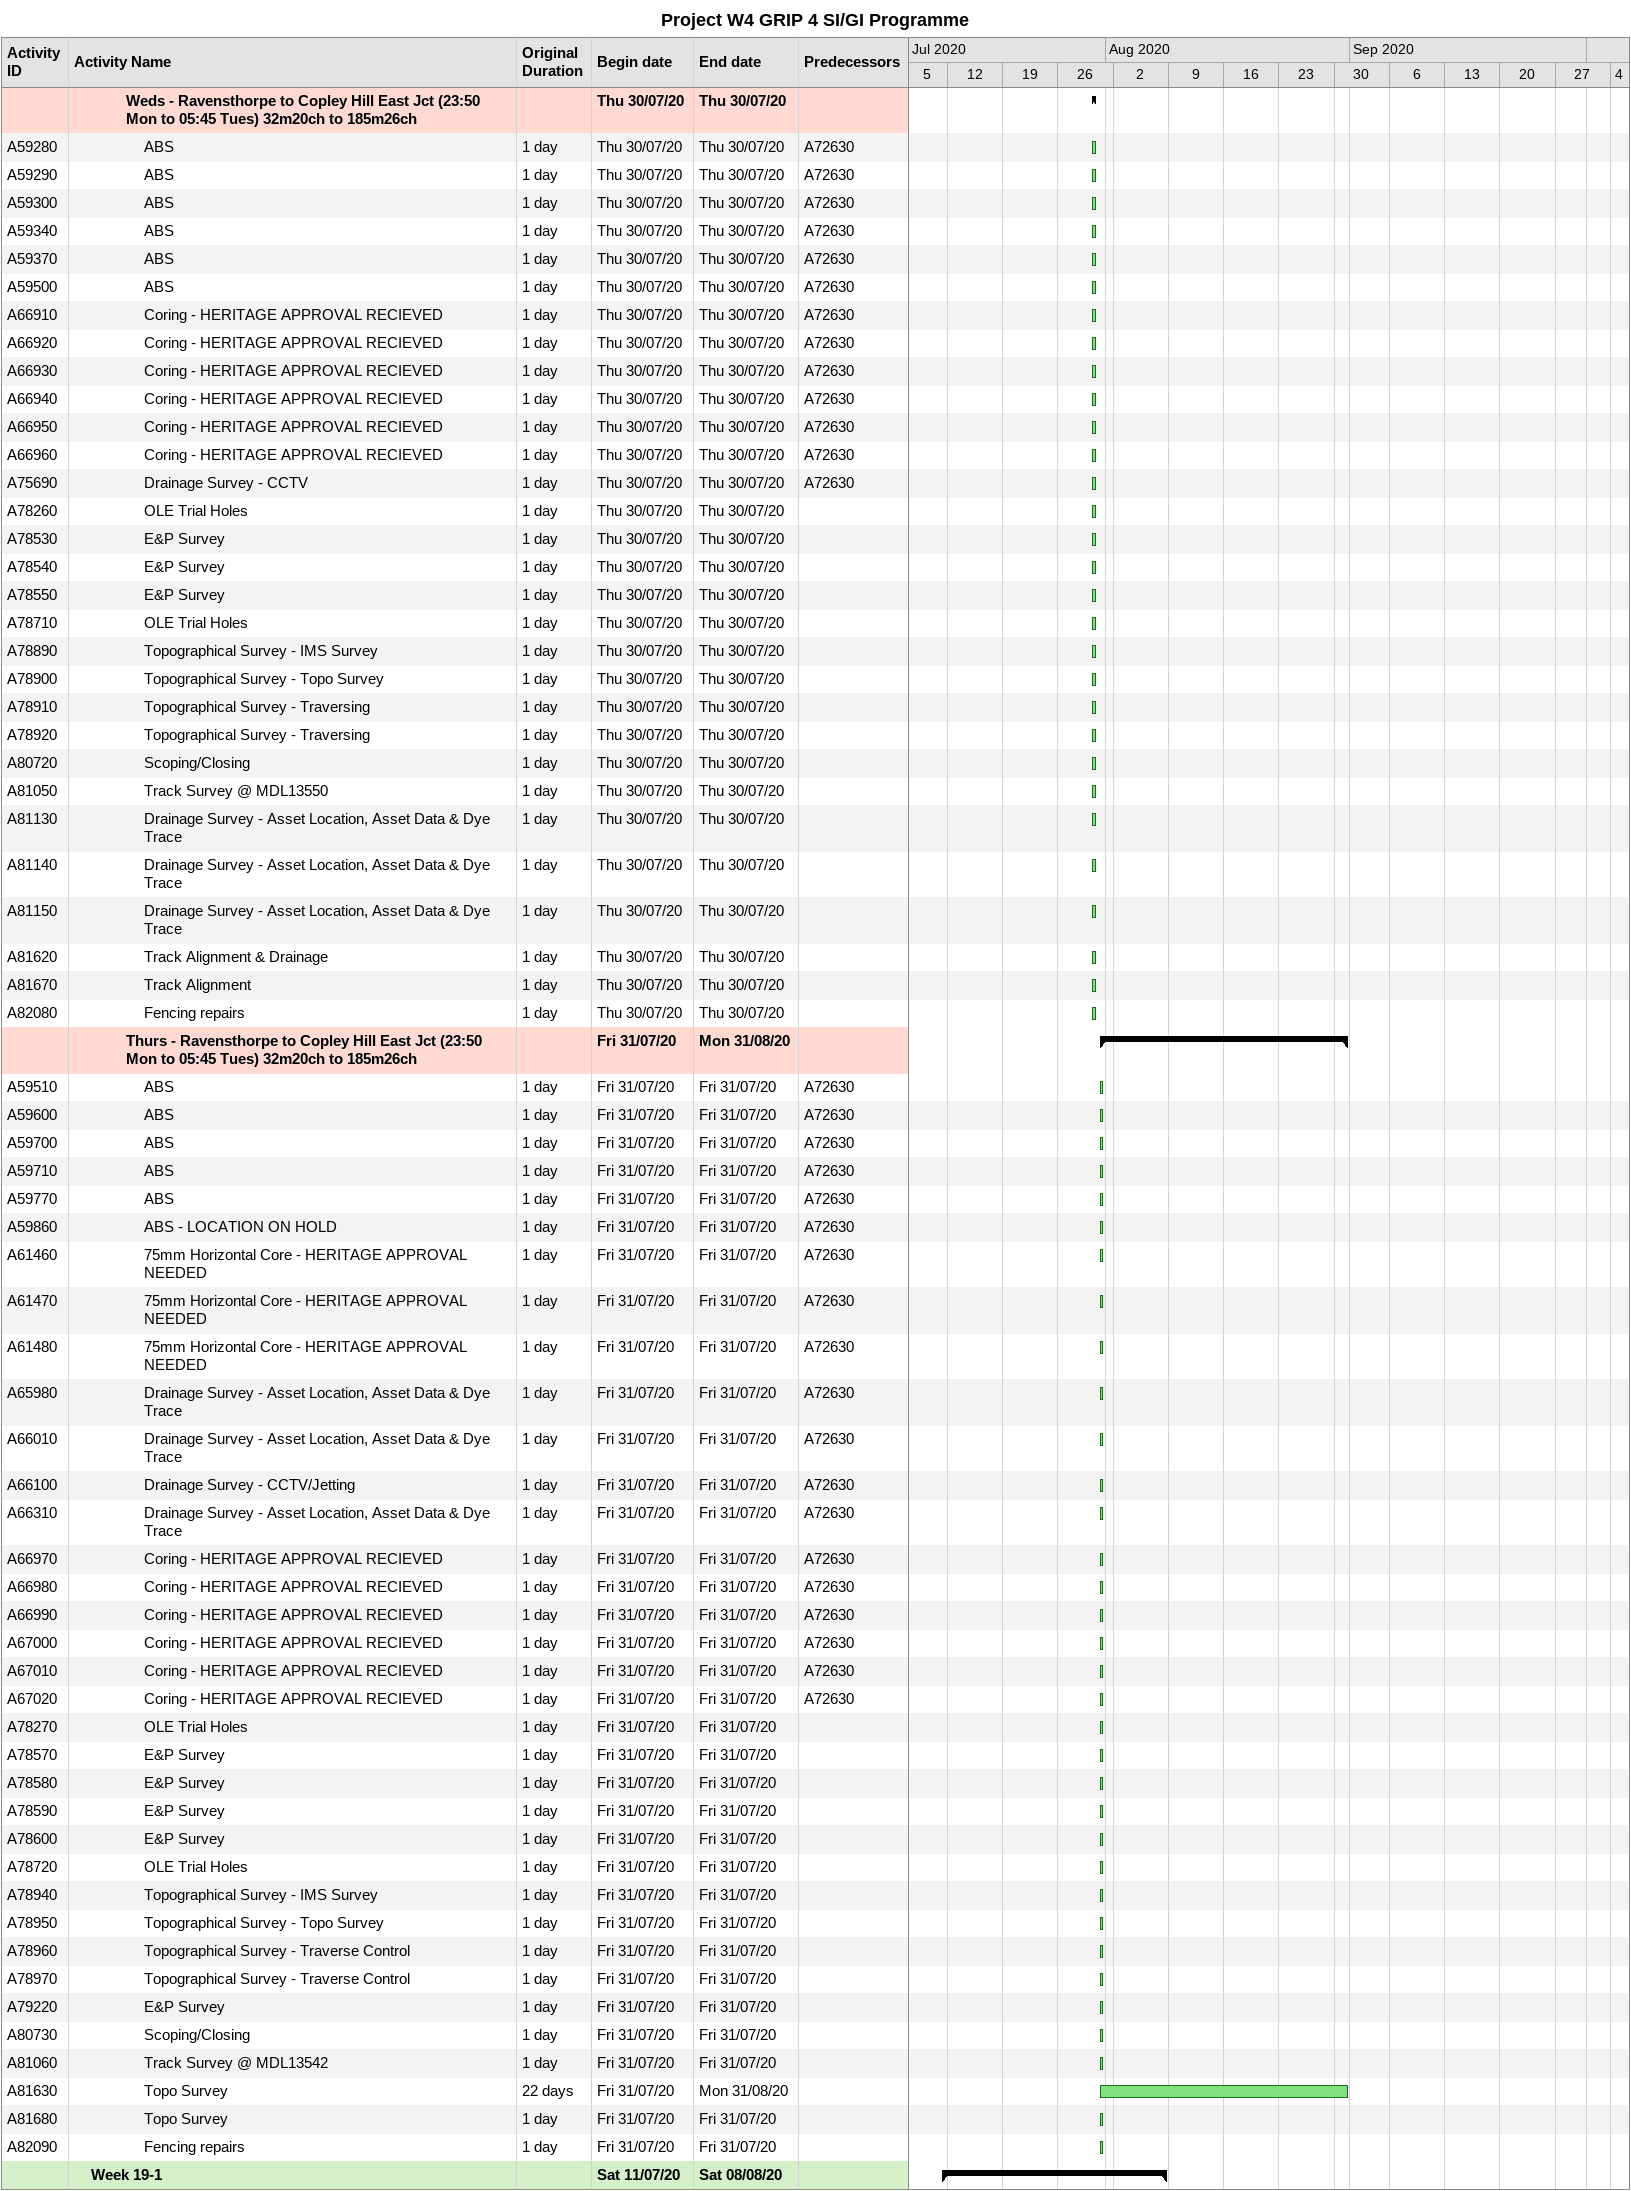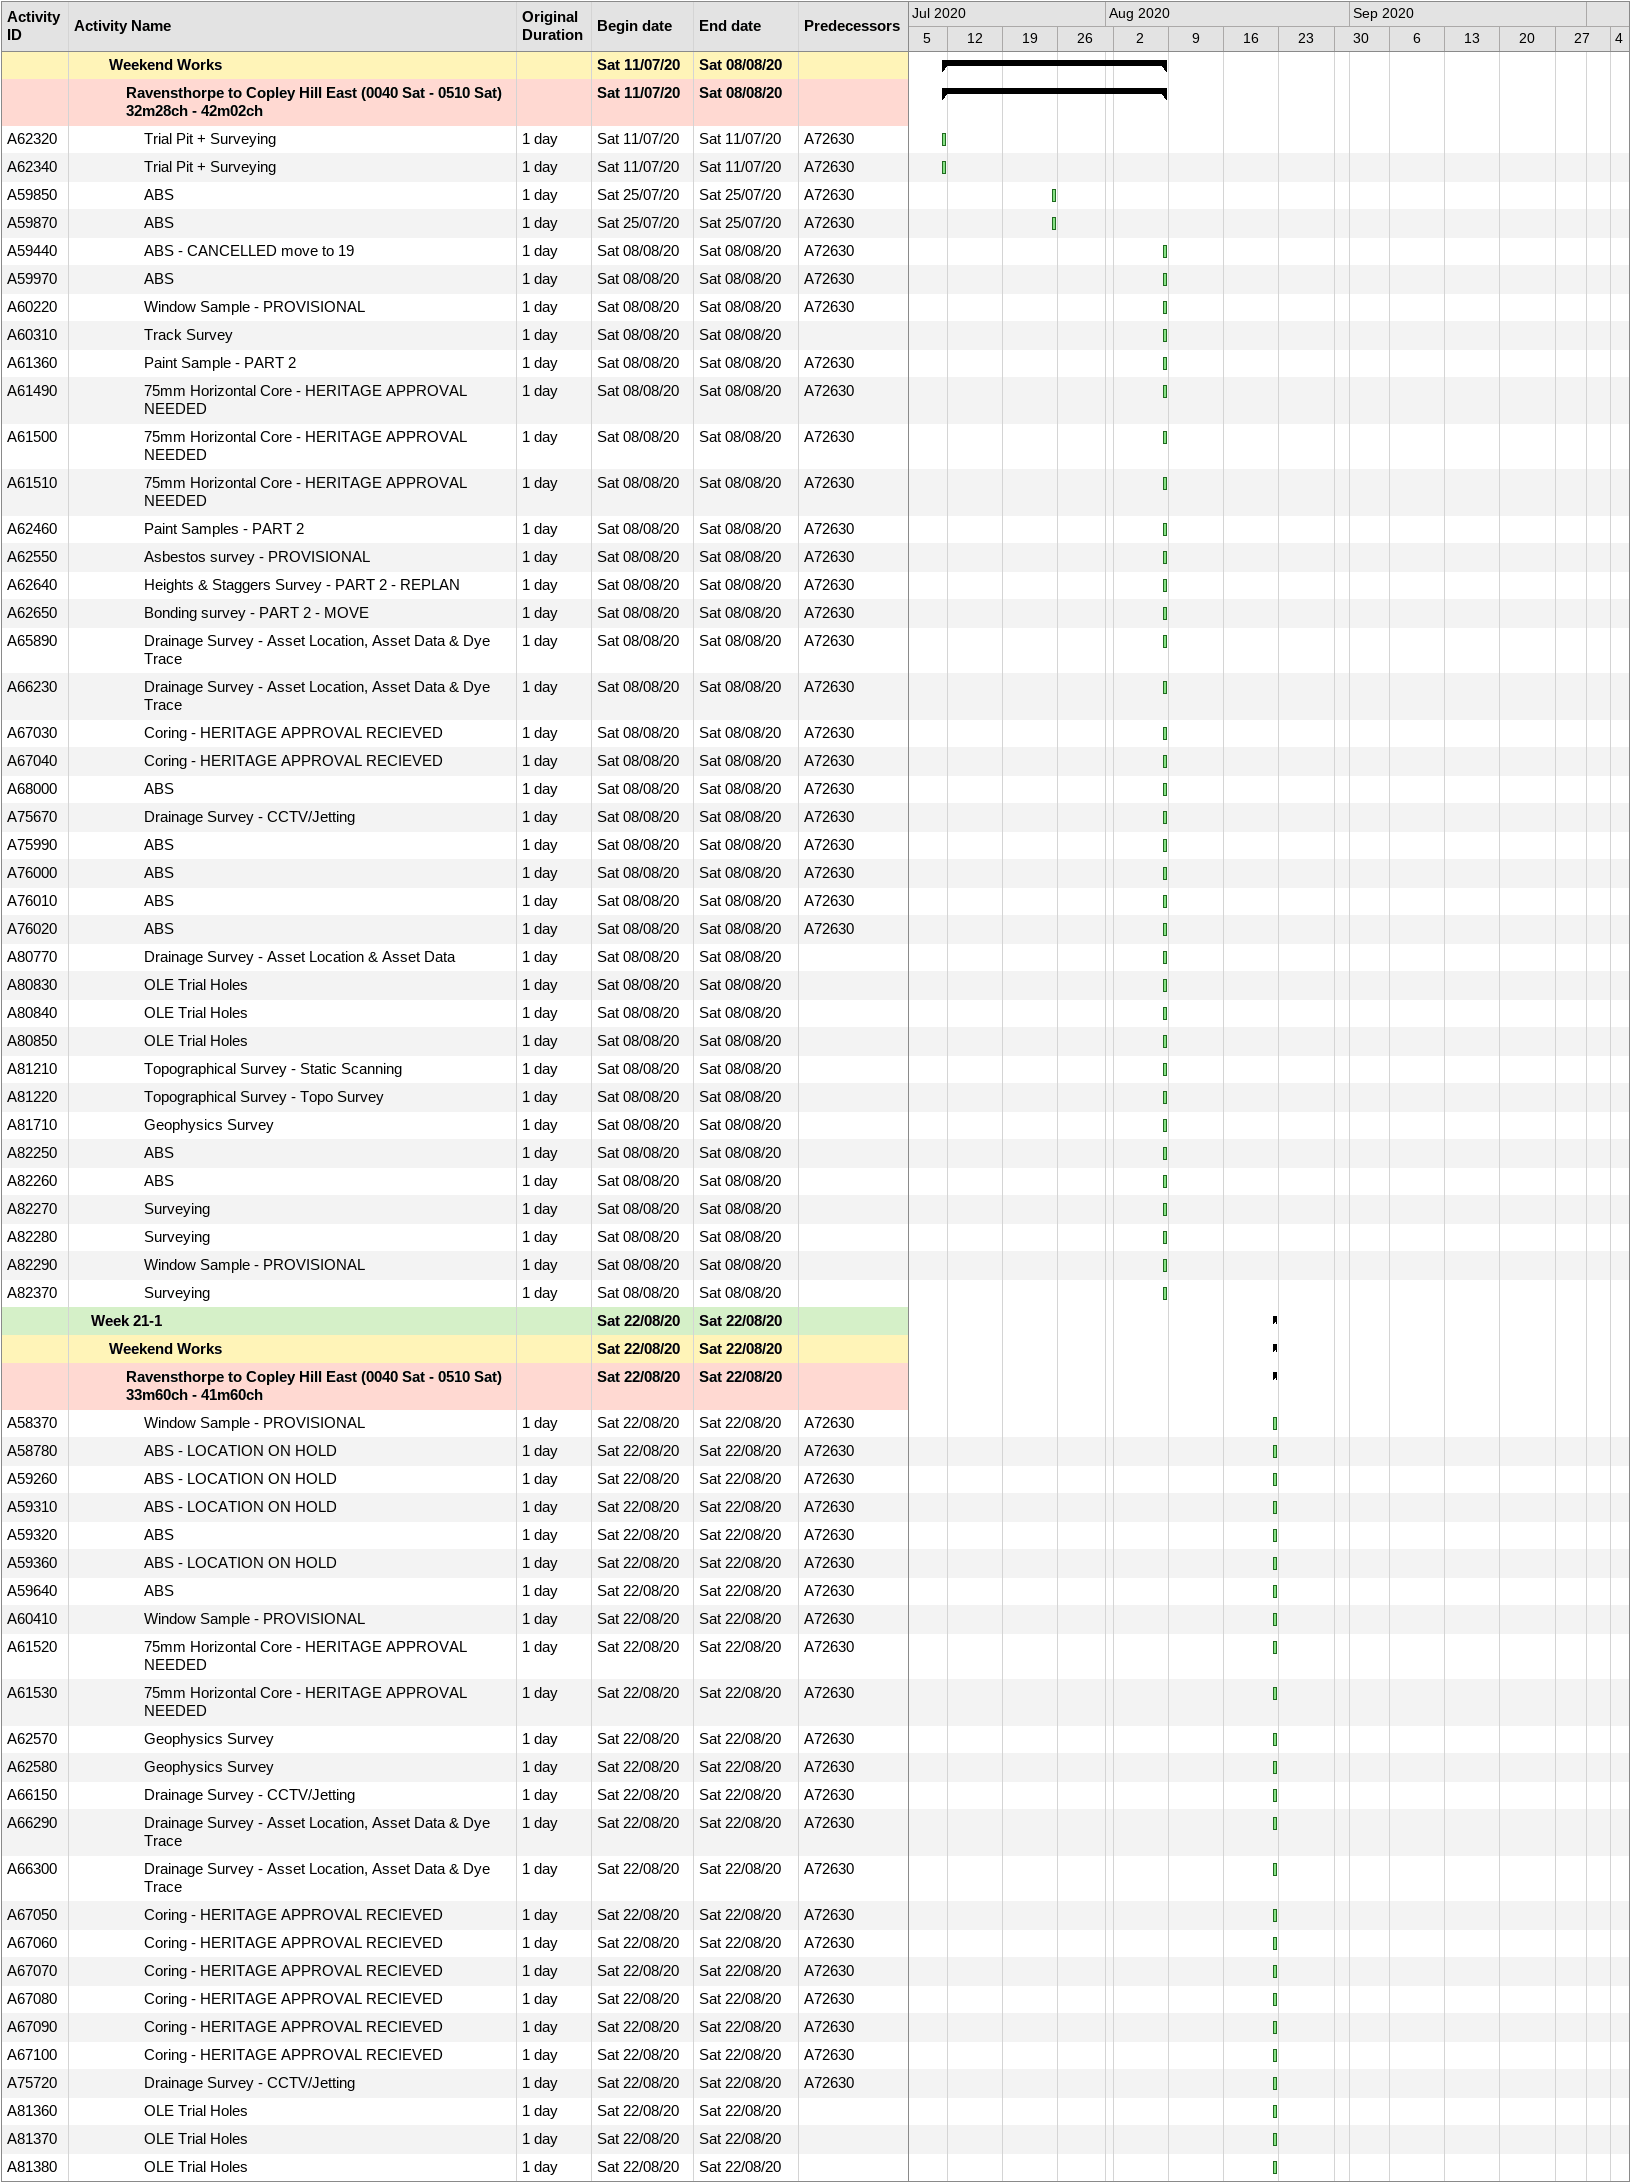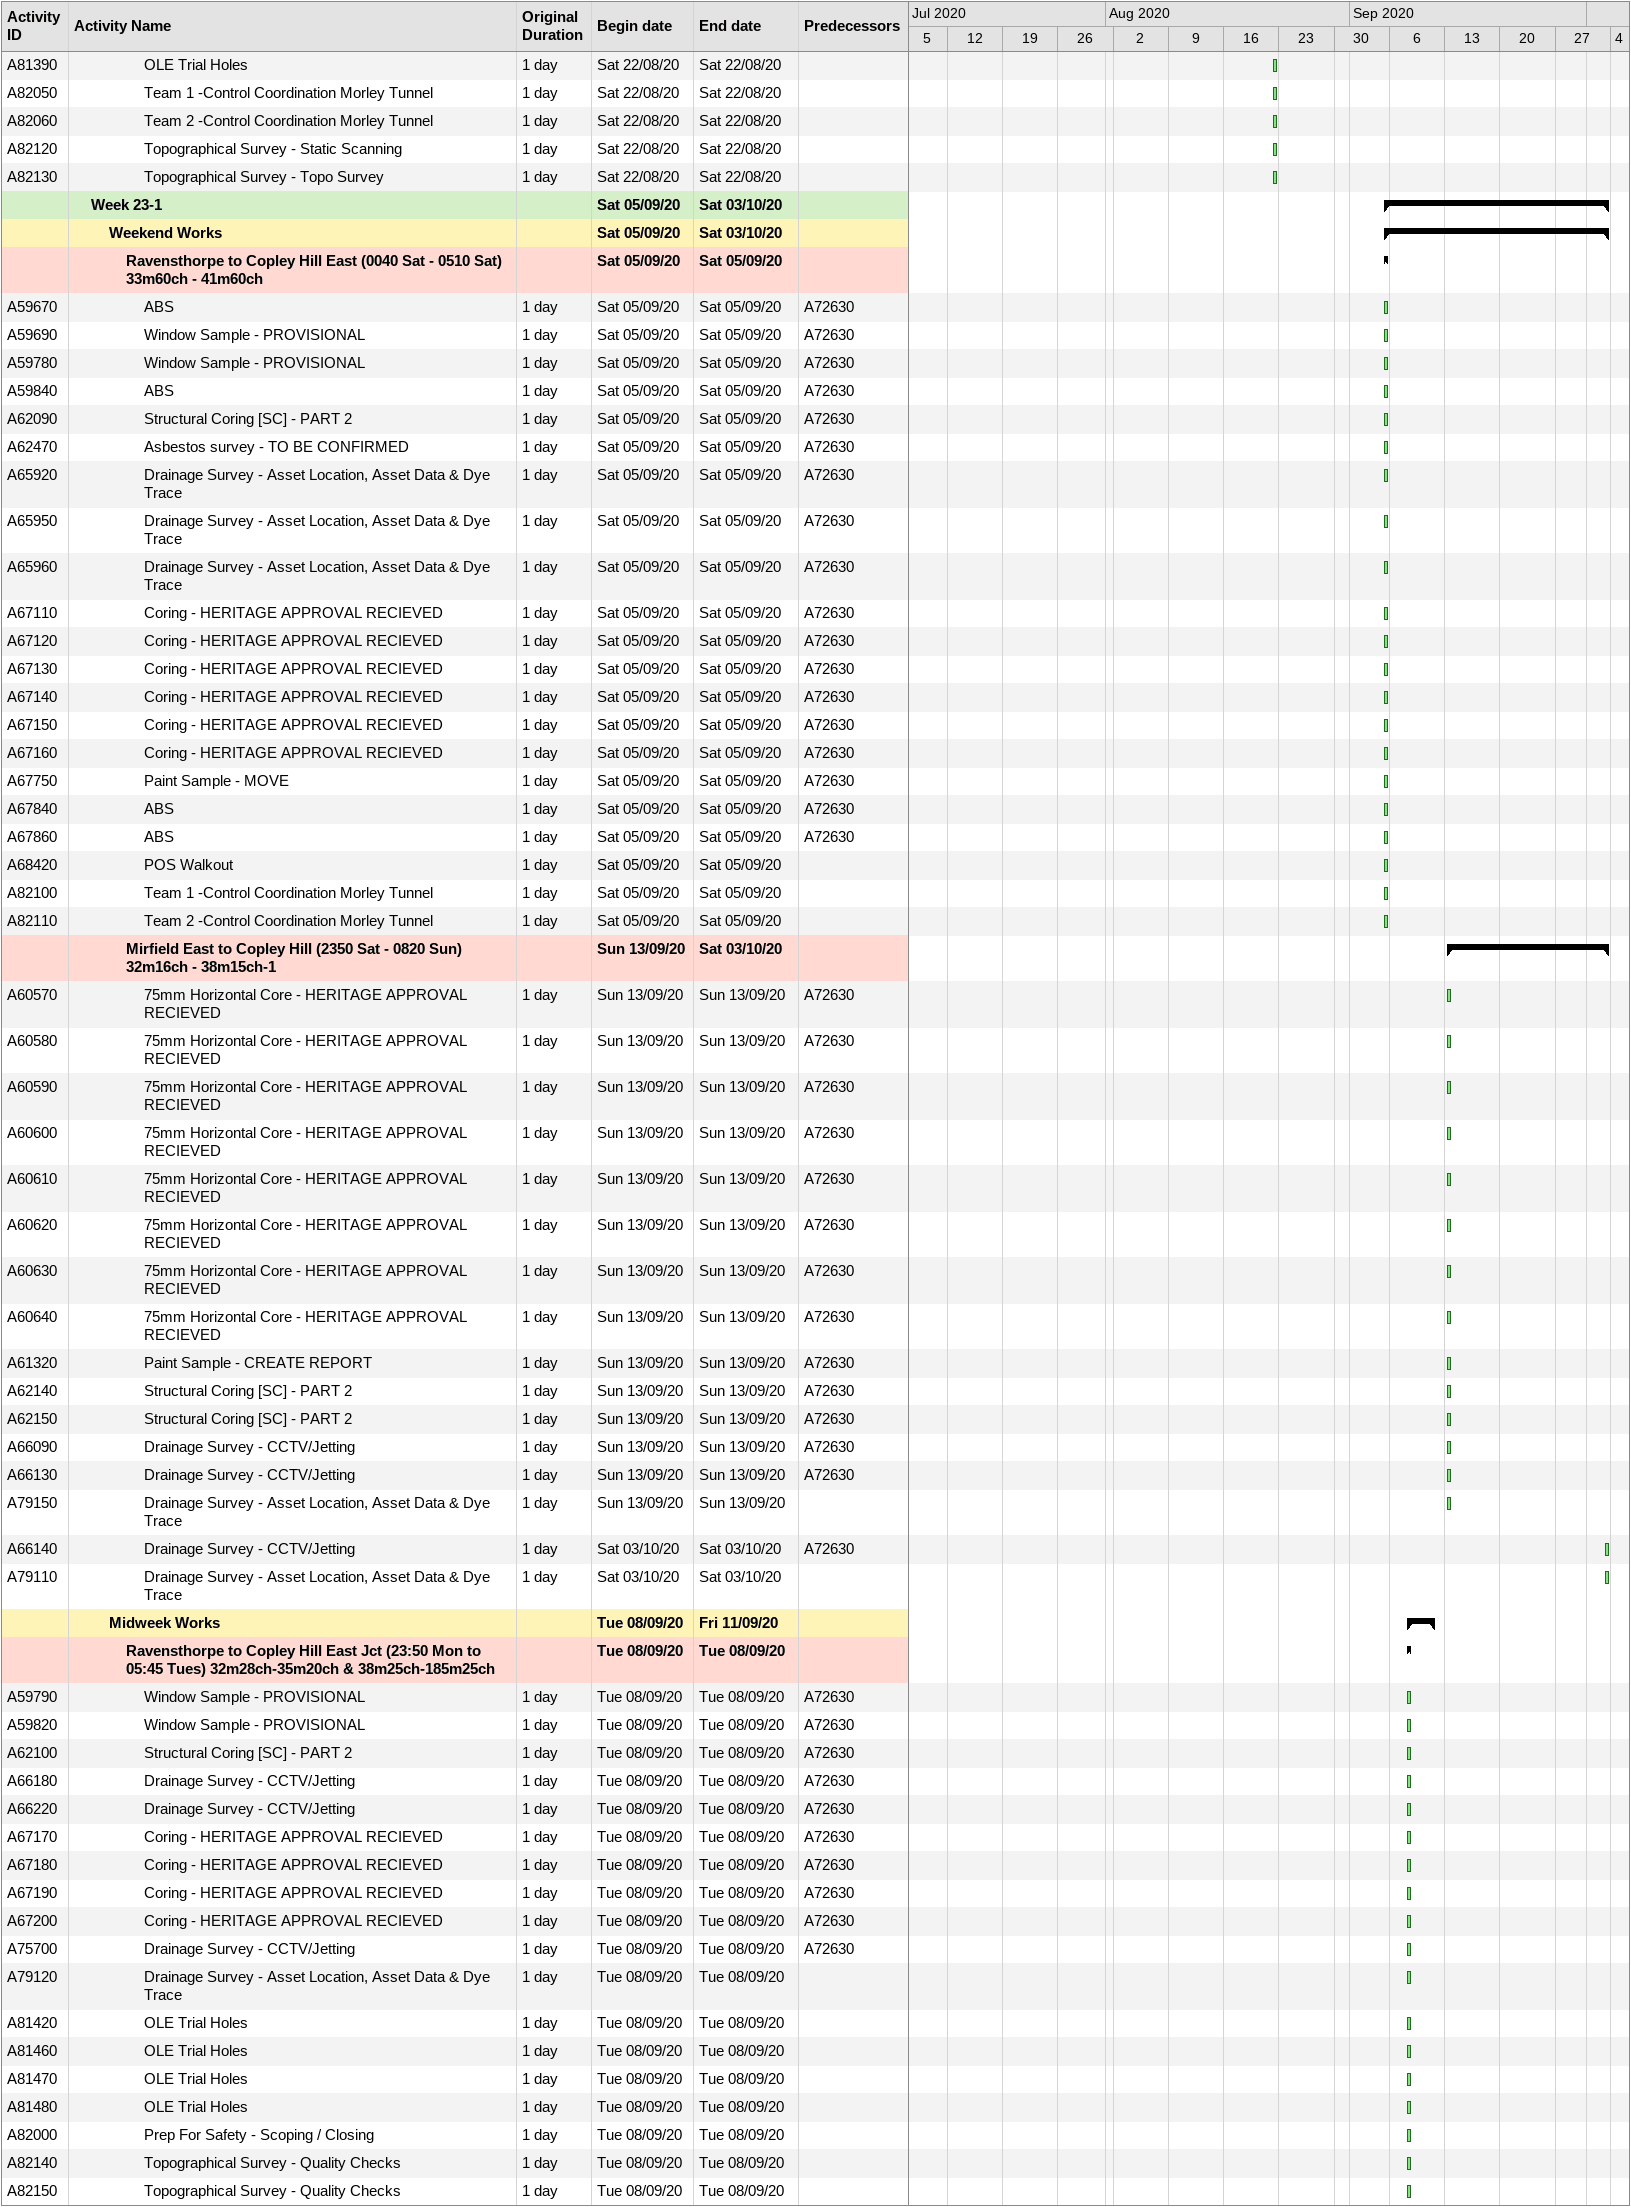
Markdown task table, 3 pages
Project W4 GRIP 4 SI/GI Programme

| ID | Level | Task | Original duration | Start | Finish | Predecessors |
|---|---|---|---|---|---|---|
|  | 4 | **Weds - Ravensthorpe to Copley Hill East Jct (23:50 Mon to 05:45 Tues) 32m20ch to 185m26ch** |  | 2020-07-30 | 2020-07-30 |  |
| A59280 | 5 | ABS | 1d | 2020-07-30 | 2020-07-30 | A72630 |
| A59290 | 5 | ABS | 1d | 2020-07-30 | 2020-07-30 | A72630 |
| A59300 | 5 | ABS | 1d | 2020-07-30 | 2020-07-30 | A72630 |
| A59340 | 5 | ABS | 1d | 2020-07-30 | 2020-07-30 | A72630 |
| A59370 | 5 | ABS | 1d | 2020-07-30 | 2020-07-30 | A72630 |
| A59500 | 5 | ABS | 1d | 2020-07-30 | 2020-07-30 | A72630 |
| A66910 | 5 | Coring - HERITAGE APPROVAL RECIEVED | 1d | 2020-07-30 | 2020-07-30 | A72630 |
| A66920 | 5 | Coring - HERITAGE APPROVAL RECIEVED | 1d | 2020-07-30 | 2020-07-30 | A72630 |
| A66930 | 5 | Coring - HERITAGE APPROVAL RECIEVED | 1d | 2020-07-30 | 2020-07-30 | A72630 |
| A66940 | 5 | Coring - HERITAGE APPROVAL RECIEVED | 1d | 2020-07-30 | 2020-07-30 | A72630 |
| A66950 | 5 | Coring - HERITAGE APPROVAL RECIEVED | 1d | 2020-07-30 | 2020-07-30 | A72630 |
| A66960 | 5 | Coring - HERITAGE APPROVAL RECIEVED | 1d | 2020-07-30 | 2020-07-30 | A72630 |
| A75690 | 5 | Drainage Survey - CCTV | 1d | 2020-07-30 | 2020-07-30 | A72630 |
| A78260 | 5 | OLE Trial Holes | 1d | 2020-07-30 | 2020-07-30 |  |
| A78530 | 5 | E&P Survey | 1d | 2020-07-30 | 2020-07-30 |  |
| A78540 | 5 | E&P Survey | 1d | 2020-07-30 | 2020-07-30 |  |
| A78550 | 5 | E&P Survey | 1d | 2020-07-30 | 2020-07-30 |  |
| A78710 | 5 | OLE Trial Holes | 1d | 2020-07-30 | 2020-07-30 |  |
| A78890 | 5 | Topographical Survey - IMS Survey | 1d | 2020-07-30 | 2020-07-30 |  |
| A78900 | 5 | Topographical Survey - Topo Survey | 1d | 2020-07-30 | 2020-07-30 |  |
| A78910 | 5 | Topographical Survey - Traversing | 1d | 2020-07-30 | 2020-07-30 |  |
| A78920 | 5 | Topographical Survey - Traversing | 1d | 2020-07-30 | 2020-07-30 |  |
| A80720 | 5 | Scoping/Closing | 1d | 2020-07-30 | 2020-07-30 |  |
| A81050 | 5 | Track Survey @ MDL13550 | 1d | 2020-07-30 | 2020-07-30 |  |
| A81130 | 5 | Drainage Survey - Asset Location, Asset Data & Dye Trace | 1d | 2020-07-30 | 2020-07-30 |  |
| A81140 | 5 | Drainage Survey - Asset Location, Asset Data & Dye Trace | 1d | 2020-07-30 | 2020-07-30 |  |
| A81150 | 5 | Drainage Survey - Asset Location, Asset Data & Dye Trace | 1d | 2020-07-30 | 2020-07-30 |  |
| A81620 | 5 | Track Alignment & Drainage | 1d | 2020-07-30 | 2020-07-30 |  |
| A81670 | 5 | Track Alignment | 1d | 2020-07-30 | 2020-07-30 |  |
| A82080 | 5 | Fencing repairs | 1d | 2020-07-30 | 2020-07-30 |  |
|  | 4 | **Thurs - Ravensthorpe to Copley Hill East Jct (23:50 Mon to 05:45 Tues) 32m20ch to 185m26ch** |  | 2020-07-31 | 2020-08-31 |  |
| A59510 | 5 | ABS | 1d | 2020-07-31 | 2020-07-31 | A72630 |
| A59600 | 5 | ABS | 1d | 2020-07-31 | 2020-07-31 | A72630 |
| A59700 | 5 | ABS | 1d | 2020-07-31 | 2020-07-31 | A72630 |
| A59710 | 5 | ABS | 1d | 2020-07-31 | 2020-07-31 | A72630 |
| A59770 | 5 | ABS | 1d | 2020-07-31 | 2020-07-31 | A72630 |
| A59860 | 5 | ABS - LOCATION ON HOLD | 1d | 2020-07-31 | 2020-07-31 | A72630 |
| A61460 | 5 | 75mm Horizontal Core - HERITAGE APPROVAL NEEDED | 1d | 2020-07-31 | 2020-07-31 | A72630 |
| A61470 | 5 | 75mm Horizontal Core - HERITAGE APPROVAL NEEDED | 1d | 2020-07-31 | 2020-07-31 | A72630 |
| A61480 | 5 | 75mm Horizontal Core - HERITAGE APPROVAL NEEDED | 1d | 2020-07-31 | 2020-07-31 | A72630 |
| A65980 | 5 | Drainage Survey - Asset Location, Asset Data & Dye Trace | 1d | 2020-07-31 | 2020-07-31 | A72630 |
| A66010 | 5 | Drainage Survey - Asset Location, Asset Data & Dye Trace | 1d | 2020-07-31 | 2020-07-31 | A72630 |
| A66100 | 5 | Drainage Survey - CCTV/Jetting | 1d | 2020-07-31 | 2020-07-31 | A72630 |
| A66310 | 5 | Drainage Survey - Asset Location, Asset Data & Dye Trace | 1d | 2020-07-31 | 2020-07-31 | A72630 |
| A66970 | 5 | Coring - HERITAGE APPROVAL RECIEVED | 1d | 2020-07-31 | 2020-07-31 | A72630 |
| A66980 | 5 | Coring - HERITAGE APPROVAL RECIEVED | 1d | 2020-07-31 | 2020-07-31 | A72630 |
| A66990 | 5 | Coring - HERITAGE APPROVAL RECIEVED | 1d | 2020-07-31 | 2020-07-31 | A72630 |
| A67000 | 5 | Coring - HERITAGE APPROVAL RECIEVED | 1d | 2020-07-31 | 2020-07-31 | A72630 |
| A67010 | 5 | Coring - HERITAGE APPROVAL RECIEVED | 1d | 2020-07-31 | 2020-07-31 | A72630 |
| A67020 | 5 | Coring - HERITAGE APPROVAL RECIEVED | 1d | 2020-07-31 | 2020-07-31 | A72630 |
| A78270 | 5 | OLE Trial Holes | 1d | 2020-07-31 | 2020-07-31 |  |
| A78570 | 5 | E&P Survey | 1d | 2020-07-31 | 2020-07-31 |  |
| A78580 | 5 | E&P Survey | 1d | 2020-07-31 | 2020-07-31 |  |
| A78590 | 5 | E&P Survey | 1d | 2020-07-31 | 2020-07-31 |  |
| A78600 | 5 | E&P Survey | 1d | 2020-07-31 | 2020-07-31 |  |
| A78720 | 5 | OLE Trial Holes | 1d | 2020-07-31 | 2020-07-31 |  |
| A78940 | 5 | Topographical Survey - IMS Survey | 1d | 2020-07-31 | 2020-07-31 |  |
| A78950 | 5 | Topographical Survey - Topo Survey | 1d | 2020-07-31 | 2020-07-31 |  |
| A78960 | 5 | Topographical Survey - Traverse Control | 1d | 2020-07-31 | 2020-07-31 |  |
| A78970 | 5 | Topographical Survey - Traverse Control | 1d | 2020-07-31 | 2020-07-31 |  |
| A79220 | 5 | E&P Survey | 1d | 2020-07-31 | 2020-07-31 |  |
| A80730 | 5 | Scoping/Closing | 1d | 2020-07-31 | 2020-07-31 |  |
| A81060 | 5 | Track Survey @ MDL13542 | 1d | 2020-07-31 | 2020-07-31 |  |
| A81630 | 5 | Topo Survey | 22d | 2020-07-31 | 2020-08-31 |  |
| A81680 | 5 | Topo Survey | 1d | 2020-07-31 | 2020-07-31 |  |
| A82090 | 5 | Fencing repairs | 1d | 2020-07-31 | 2020-07-31 |  |
|  | 2 | **Week 19-1** |  | 2020-07-11 | 2020-08-08 |  |
|  | 3 | **Weekend Works** |  | 2020-07-11 | 2020-08-08 |  |
|  | 4 | **Ravensthorpe to Copley Hill East (0040 Sat - 0510 Sat) 32m28ch - 42m02ch** |  | 2020-07-11 | 2020-08-08 |  |
| A62320 | 5 | Trial Pit + Surveying | 1d | 2020-07-11 | 2020-07-11 | A72630 |
| A62340 | 5 | Trial Pit + Surveying | 1d | 2020-07-11 | 2020-07-11 | A72630 |
| A59850 | 5 | ABS | 1d | 2020-07-25 | 2020-07-25 | A72630 |
| A59870 | 5 | ABS | 1d | 2020-07-25 | 2020-07-25 | A72630 |
| A59440 | 5 | ABS - CANCELLED move to 19 | 1d | 2020-08-08 | 2020-08-08 | A72630 |
| A59970 | 5 | ABS | 1d | 2020-08-08 | 2020-08-08 | A72630 |
| A60220 | 5 | Window Sample - PROVISIONAL | 1d | 2020-08-08 | 2020-08-08 | A72630 |
| A60310 | 5 | Track Survey | 1d | 2020-08-08 | 2020-08-08 |  |
| A61360 | 5 | Paint Sample - PART 2 | 1d | 2020-08-08 | 2020-08-08 | A72630 |
| A61490 | 5 | 75mm Horizontal Core - HERITAGE APPROVAL NEEDED | 1d | 2020-08-08 | 2020-08-08 | A72630 |
| A61500 | 5 | 75mm Horizontal Core - HERITAGE APPROVAL NEEDED | 1d | 2020-08-08 | 2020-08-08 | A72630 |
| A61510 | 5 | 75mm Horizontal Core - HERITAGE APPROVAL NEEDED | 1d | 2020-08-08 | 2020-08-08 | A72630 |
| A62460 | 5 | Paint Samples - PART 2 | 1d | 2020-08-08 | 2020-08-08 | A72630 |
| A62550 | 5 | Asbestos survey - PROVISIONAL | 1d | 2020-08-08 | 2020-08-08 | A72630 |
| A62640 | 5 | Heights & Staggers Survey - PART 2 - REPLAN | 1d | 2020-08-08 | 2020-08-08 | A72630 |
| A62650 | 5 | Bonding survey - PART 2 - MOVE | 1d | 2020-08-08 | 2020-08-08 | A72630 |
| A65890 | 5 | Drainage Survey - Asset Location, Asset Data & Dye Trace | 1d | 2020-08-08 | 2020-08-08 | A72630 |
| A66230 | 5 | Drainage Survey - Asset Location, Asset Data & Dye Trace | 1d | 2020-08-08 | 2020-08-08 | A72630 |
| A67030 | 5 | Coring - HERITAGE APPROVAL RECIEVED | 1d | 2020-08-08 | 2020-08-08 | A72630 |
| A67040 | 5 | Coring - HERITAGE APPROVAL RECIEVED | 1d | 2020-08-08 | 2020-08-08 | A72630 |
| A68000 | 5 | ABS | 1d | 2020-08-08 | 2020-08-08 | A72630 |
| A75670 | 5 | Drainage Survey - CCTV/Jetting | 1d | 2020-08-08 | 2020-08-08 | A72630 |
| A75990 | 5 | ABS | 1d | 2020-08-08 | 2020-08-08 | A72630 |
| A76000 | 5 | ABS | 1d | 2020-08-08 | 2020-08-08 | A72630 |
| A76010 | 5 | ABS | 1d | 2020-08-08 | 2020-08-08 | A72630 |
| A76020 | 5 | ABS | 1d | 2020-08-08 | 2020-08-08 | A72630 |
| A80770 | 5 | Drainage Survey - Asset Location & Asset Data | 1d | 2020-08-08 | 2020-08-08 |  |
| A80830 | 5 | OLE Trial Holes | 1d | 2020-08-08 | 2020-08-08 |  |
| A80840 | 5 | OLE Trial Holes | 1d | 2020-08-08 | 2020-08-08 |  |
| A80850 | 5 | OLE Trial Holes | 1d | 2020-08-08 | 2020-08-08 |  |
| A81210 | 5 | Topographical Survey - Static Scanning | 1d | 2020-08-08 | 2020-08-08 |  |
| A81220 | 5 | Topographical Survey - Topo Survey | 1d | 2020-08-08 | 2020-08-08 |  |
| A81710 | 5 | Geophysics Survey | 1d | 2020-08-08 | 2020-08-08 |  |
| A82250 | 5 | ABS | 1d | 2020-08-08 | 2020-08-08 |  |
| A82260 | 5 | ABS | 1d | 2020-08-08 | 2020-08-08 |  |
| A82270 | 5 | Surveying | 1d | 2020-08-08 | 2020-08-08 |  |
| A82280 | 5 | Surveying | 1d | 2020-08-08 | 2020-08-08 |  |
| A82290 | 5 | Window Sample - PROVISIONAL | 1d | 2020-08-08 | 2020-08-08 |  |
| A82370 | 5 | Surveying | 1d | 2020-08-08 | 2020-08-08 |  |
|  | 2 | **Week 21-1** |  | 2020-08-22 | 2020-08-22 |  |
|  | 3 | **Weekend Works** |  | 2020-08-22 | 2020-08-22 |  |
|  | 4 | **Ravensthorpe to Copley Hill East (0040 Sat - 0510 Sat) 33m60ch - 41m60ch** |  | 2020-08-22 | 2020-08-22 |  |
| A58370 | 5 | Window Sample - PROVISIONAL | 1d | 2020-08-22 | 2020-08-22 | A72630 |
| A58780 | 5 | ABS - LOCATION ON HOLD | 1d | 2020-08-22 | 2020-08-22 | A72630 |
| A59260 | 5 | ABS - LOCATION ON HOLD | 1d | 2020-08-22 | 2020-08-22 | A72630 |
| A59310 | 5 | ABS - LOCATION ON HOLD | 1d | 2020-08-22 | 2020-08-22 | A72630 |
| A59320 | 5 | ABS | 1d | 2020-08-22 | 2020-08-22 | A72630 |
| A59360 | 5 | ABS - LOCATION ON HOLD | 1d | 2020-08-22 | 2020-08-22 | A72630 |
| A59640 | 5 | ABS | 1d | 2020-08-22 | 2020-08-22 | A72630 |
| A60410 | 5 | Window Sample - PROVISIONAL | 1d | 2020-08-22 | 2020-08-22 | A72630 |
| A61520 | 5 | 75mm Horizontal Core - HERITAGE APPROVAL NEEDED | 1d | 2020-08-22 | 2020-08-22 | A72630 |
| A61530 | 5 | 75mm Horizontal Core - HERITAGE APPROVAL NEEDED | 1d | 2020-08-22 | 2020-08-22 | A72630 |
| A62570 | 5 | Geophysics Survey | 1d | 2020-08-22 | 2020-08-22 | A72630 |
| A62580 | 5 | Geophysics Survey | 1d | 2020-08-22 | 2020-08-22 | A72630 |
| A66150 | 5 | Drainage Survey - CCTV/Jetting | 1d | 2020-08-22 | 2020-08-22 | A72630 |
| A66290 | 5 | Drainage Survey - Asset Location, Asset Data & Dye Trace | 1d | 2020-08-22 | 2020-08-22 | A72630 |
| A66300 | 5 | Drainage Survey - Asset Location, Asset Data & Dye Trace | 1d | 2020-08-22 | 2020-08-22 | A72630 |
| A67050 | 5 | Coring - HERITAGE APPROVAL RECIEVED | 1d | 2020-08-22 | 2020-08-22 | A72630 |
| A67060 | 5 | Coring - HERITAGE APPROVAL RECIEVED | 1d | 2020-08-22 | 2020-08-22 | A72630 |
| A67070 | 5 | Coring - HERITAGE APPROVAL RECIEVED | 1d | 2020-08-22 | 2020-08-22 | A72630 |
| A67080 | 5 | Coring - HERITAGE APPROVAL RECIEVED | 1d | 2020-08-22 | 2020-08-22 | A72630 |
| A67090 | 5 | Coring - HERITAGE APPROVAL RECIEVED | 1d | 2020-08-22 | 2020-08-22 | A72630 |
| A67100 | 5 | Coring - HERITAGE APPROVAL RECIEVED | 1d | 2020-08-22 | 2020-08-22 | A72630 |
| A75720 | 5 | Drainage Survey - CCTV/Jetting | 1d | 2020-08-22 | 2020-08-22 | A72630 |
| A81360 | 5 | OLE Trial Holes | 1d | 2020-08-22 | 2020-08-22 |  |
| A81370 | 5 | OLE Trial Holes | 1d | 2020-08-22 | 2020-08-22 |  |
| A81380 | 5 | OLE Trial Holes | 1d | 2020-08-22 | 2020-08-22 |  |
| A81390 | 5 | OLE Trial Holes | 1d | 2020-08-22 | 2020-08-22 |  |
| A82050 | 5 | Team 1 -Control Coordination Morley Tunnel | 1d | 2020-08-22 | 2020-08-22 |  |
| A82060 | 5 | Team 2 -Control Coordination Morley Tunnel | 1d | 2020-08-22 | 2020-08-22 |  |
| A82120 | 5 | Topographical Survey - Static Scanning | 1d | 2020-08-22 | 2020-08-22 |  |
| A82130 | 5 | Topographical Survey - Topo Survey | 1d | 2020-08-22 | 2020-08-22 |  |
|  | 2 | **Week 23-1** |  | 2020-09-05 | 2020-10-03 |  |
|  | 3 | **Weekend Works** |  | 2020-09-05 | 2020-10-03 |  |
|  | 4 | **Ravensthorpe to Copley Hill East (0040 Sat - 0510 Sat) 33m60ch - 41m60ch** |  | 2020-09-05 | 2020-09-05 |  |
| A59670 | 5 | ABS | 1d | 2020-09-05 | 2020-09-05 | A72630 |
| A59690 | 5 | Window Sample - PROVISIONAL | 1d | 2020-09-05 | 2020-09-05 | A72630 |
| A59780 | 5 | Window Sample - PROVISIONAL | 1d | 2020-09-05 | 2020-09-05 | A72630 |
| A59840 | 5 | ABS | 1d | 2020-09-05 | 2020-09-05 | A72630 |
| A62090 | 5 | Structural Coring [SC] - PART 2 | 1d | 2020-09-05 | 2020-09-05 | A72630 |
| A62470 | 5 | Asbestos survey - TO BE CONFIRMED | 1d | 2020-09-05 | 2020-09-05 | A72630 |
| A65920 | 5 | Drainage Survey - Asset Location, Asset Data & Dye Trace | 1d | 2020-09-05 | 2020-09-05 | A72630 |
| A65950 | 5 | Drainage Survey - Asset Location, Asset Data & Dye Trace | 1d | 2020-09-05 | 2020-09-05 | A72630 |
| A65960 | 5 | Drainage Survey - Asset Location, Asset Data & Dye Trace | 1d | 2020-09-05 | 2020-09-05 | A72630 |
| A67110 | 5 | Coring - HERITAGE APPROVAL RECIEVED | 1d | 2020-09-05 | 2020-09-05 | A72630 |
| A67120 | 5 | Coring - HERITAGE APPROVAL RECIEVED | 1d | 2020-09-05 | 2020-09-05 | A72630 |
| A67130 | 5 | Coring - HERITAGE APPROVAL RECIEVED | 1d | 2020-09-05 | 2020-09-05 | A72630 |
| A67140 | 5 | Coring - HERITAGE APPROVAL RECIEVED | 1d | 2020-09-05 | 2020-09-05 | A72630 |
| A67150 | 5 | Coring - HERITAGE APPROVAL RECIEVED | 1d | 2020-09-05 | 2020-09-05 | A72630 |
| A67160 | 5 | Coring - HERITAGE APPROVAL RECIEVED | 1d | 2020-09-05 | 2020-09-05 | A72630 |
| A67750 | 5 | Paint Sample - MOVE | 1d | 2020-09-05 | 2020-09-05 | A72630 |
| A67840 | 5 | ABS | 1d | 2020-09-05 | 2020-09-05 | A72630 |
| A67860 | 5 | ABS | 1d | 2020-09-05 | 2020-09-05 | A72630 |
| A68420 | 5 | POS Walkout | 1d | 2020-09-05 | 2020-09-05 |  |
| A82100 | 5 | Team 1 -Control Coordination Morley Tunnel | 1d | 2020-09-05 | 2020-09-05 |  |
| A82110 | 5 | Team 2 -Control Coordination Morley Tunnel | 1d | 2020-09-05 | 2020-09-05 |  |
|  | 4 | **Mirfield East to Copley Hill (2350 Sat - 0820 Sun) 32m16ch - 38m15ch-1** |  | 2020-09-13 | 2020-10-03 |  |
| A60570 | 5 | 75mm Horizontal Core - HERITAGE APPROVAL RECIEVED | 1d | 2020-09-13 | 2020-09-13 | A72630 |
| A60580 | 5 | 75mm Horizontal Core - HERITAGE APPROVAL RECIEVED | 1d | 2020-09-13 | 2020-09-13 | A72630 |
| A60590 | 5 | 75mm Horizontal Core - HERITAGE APPROVAL RECIEVED | 1d | 2020-09-13 | 2020-09-13 | A72630 |
| A60600 | 5 | 75mm Horizontal Core - HERITAGE APPROVAL RECIEVED | 1d | 2020-09-13 | 2020-09-13 | A72630 |
| A60610 | 5 | 75mm Horizontal Core - HERITAGE APPROVAL RECIEVED | 1d | 2020-09-13 | 2020-09-13 | A72630 |
| A60620 | 5 | 75mm Horizontal Core - HERITAGE APPROVAL RECIEVED | 1d | 2020-09-13 | 2020-09-13 | A72630 |
| A60630 | 5 | 75mm Horizontal Core - HERITAGE APPROVAL RECIEVED | 1d | 2020-09-13 | 2020-09-13 | A72630 |
| A60640 | 5 | 75mm Horizontal Core - HERITAGE APPROVAL RECIEVED | 1d | 2020-09-13 | 2020-09-13 | A72630 |
| A61320 | 5 | Paint Sample - CREATE REPORT | 1d | 2020-09-13 | 2020-09-13 | A72630 |
| A62140 | 5 | Structural Coring [SC] - PART 2 | 1d | 2020-09-13 | 2020-09-13 | A72630 |
| A62150 | 5 | Structural Coring [SC] - PART 2 | 1d | 2020-09-13 | 2020-09-13 | A72630 |
| A66090 | 5 | Drainage Survey - CCTV/Jetting | 1d | 2020-09-13 | 2020-09-13 | A72630 |
| A66130 | 5 | Drainage Survey - CCTV/Jetting | 1d | 2020-09-13 | 2020-09-13 | A72630 |
| A79150 | 5 | Drainage Survey - Asset Location, Asset Data & Dye Trace | 1d | 2020-09-13 | 2020-09-13 |  |
| A66140 | 5 | Drainage Survey - CCTV/Jetting | 1d | 2020-10-03 | 2020-10-03 | A72630 |
| A79110 | 5 | Drainage Survey - Asset Location, Asset Data & Dye Trace | 1d | 2020-10-03 | 2020-10-03 |  |
|  | 3 | **Midweek Works** |  | 2020-09-08 | 2020-09-11 |  |
|  | 4 | **Ravensthorpe to Copley Hill East Jct (23:50 Mon to 05:45 Tues) 32m28ch-35m20ch & 38m25ch-185m25ch** |  | 2020-09-08 | 2020-09-08 |  |
| A59790 | 5 | Window Sample - PROVISIONAL | 1d | 2020-09-08 | 2020-09-08 | A72630 |
| A59820 | 5 | Window Sample - PROVISIONAL | 1d | 2020-09-08 | 2020-09-08 | A72630 |
| A62100 | 5 | Structural Coring [SC] - PART 2 | 1d | 2020-09-08 | 2020-09-08 | A72630 |
| A66180 | 5 | Drainage Survey - CCTV/Jetting | 1d | 2020-09-08 | 2020-09-08 | A72630 |
| A66220 | 5 | Drainage Survey - CCTV/Jetting | 1d | 2020-09-08 | 2020-09-08 | A72630 |
| A67170 | 5 | Coring - HERITAGE APPROVAL RECIEVED | 1d | 2020-09-08 | 2020-09-08 | A72630 |
| A67180 | 5 | Coring - HERITAGE APPROVAL RECIEVED | 1d | 2020-09-08 | 2020-09-08 | A72630 |
| A67190 | 5 | Coring - HERITAGE APPROVAL RECIEVED | 1d | 2020-09-08 | 2020-09-08 | A72630 |
| A67200 | 5 | Coring - HERITAGE APPROVAL RECIEVED | 1d | 2020-09-08 | 2020-09-08 | A72630 |
| A75700 | 5 | Drainage Survey - CCTV/Jetting | 1d | 2020-09-08 | 2020-09-08 | A72630 |
| A79120 | 5 | Drainage Survey - Asset Location, Asset Data & Dye Trace | 1d | 2020-09-08 | 2020-09-08 |  |
| A81420 | 5 | OLE Trial Holes | 1d | 2020-09-08 | 2020-09-08 |  |
| A81460 | 5 | OLE Trial Holes | 1d | 2020-09-08 | 2020-09-08 |  |
| A81470 | 5 | OLE Trial Holes | 1d | 2020-09-08 | 2020-09-08 |  |
| A81480 | 5 | OLE Trial Holes | 1d | 2020-09-08 | 2020-09-08 |  |
| A82000 | 5 | Prep For Safety - Scoping / Closing | 1d | 2020-09-08 | 2020-09-08 |  |
| A82140 | 5 | Topographical Survey - Quality Checks | 1d | 2020-09-08 | 2020-09-08 |  |
| A82150 | 5 | Topographical Survey - Quality Checks | 1d | 2020-09-08 | 2020-09-08 |  |
